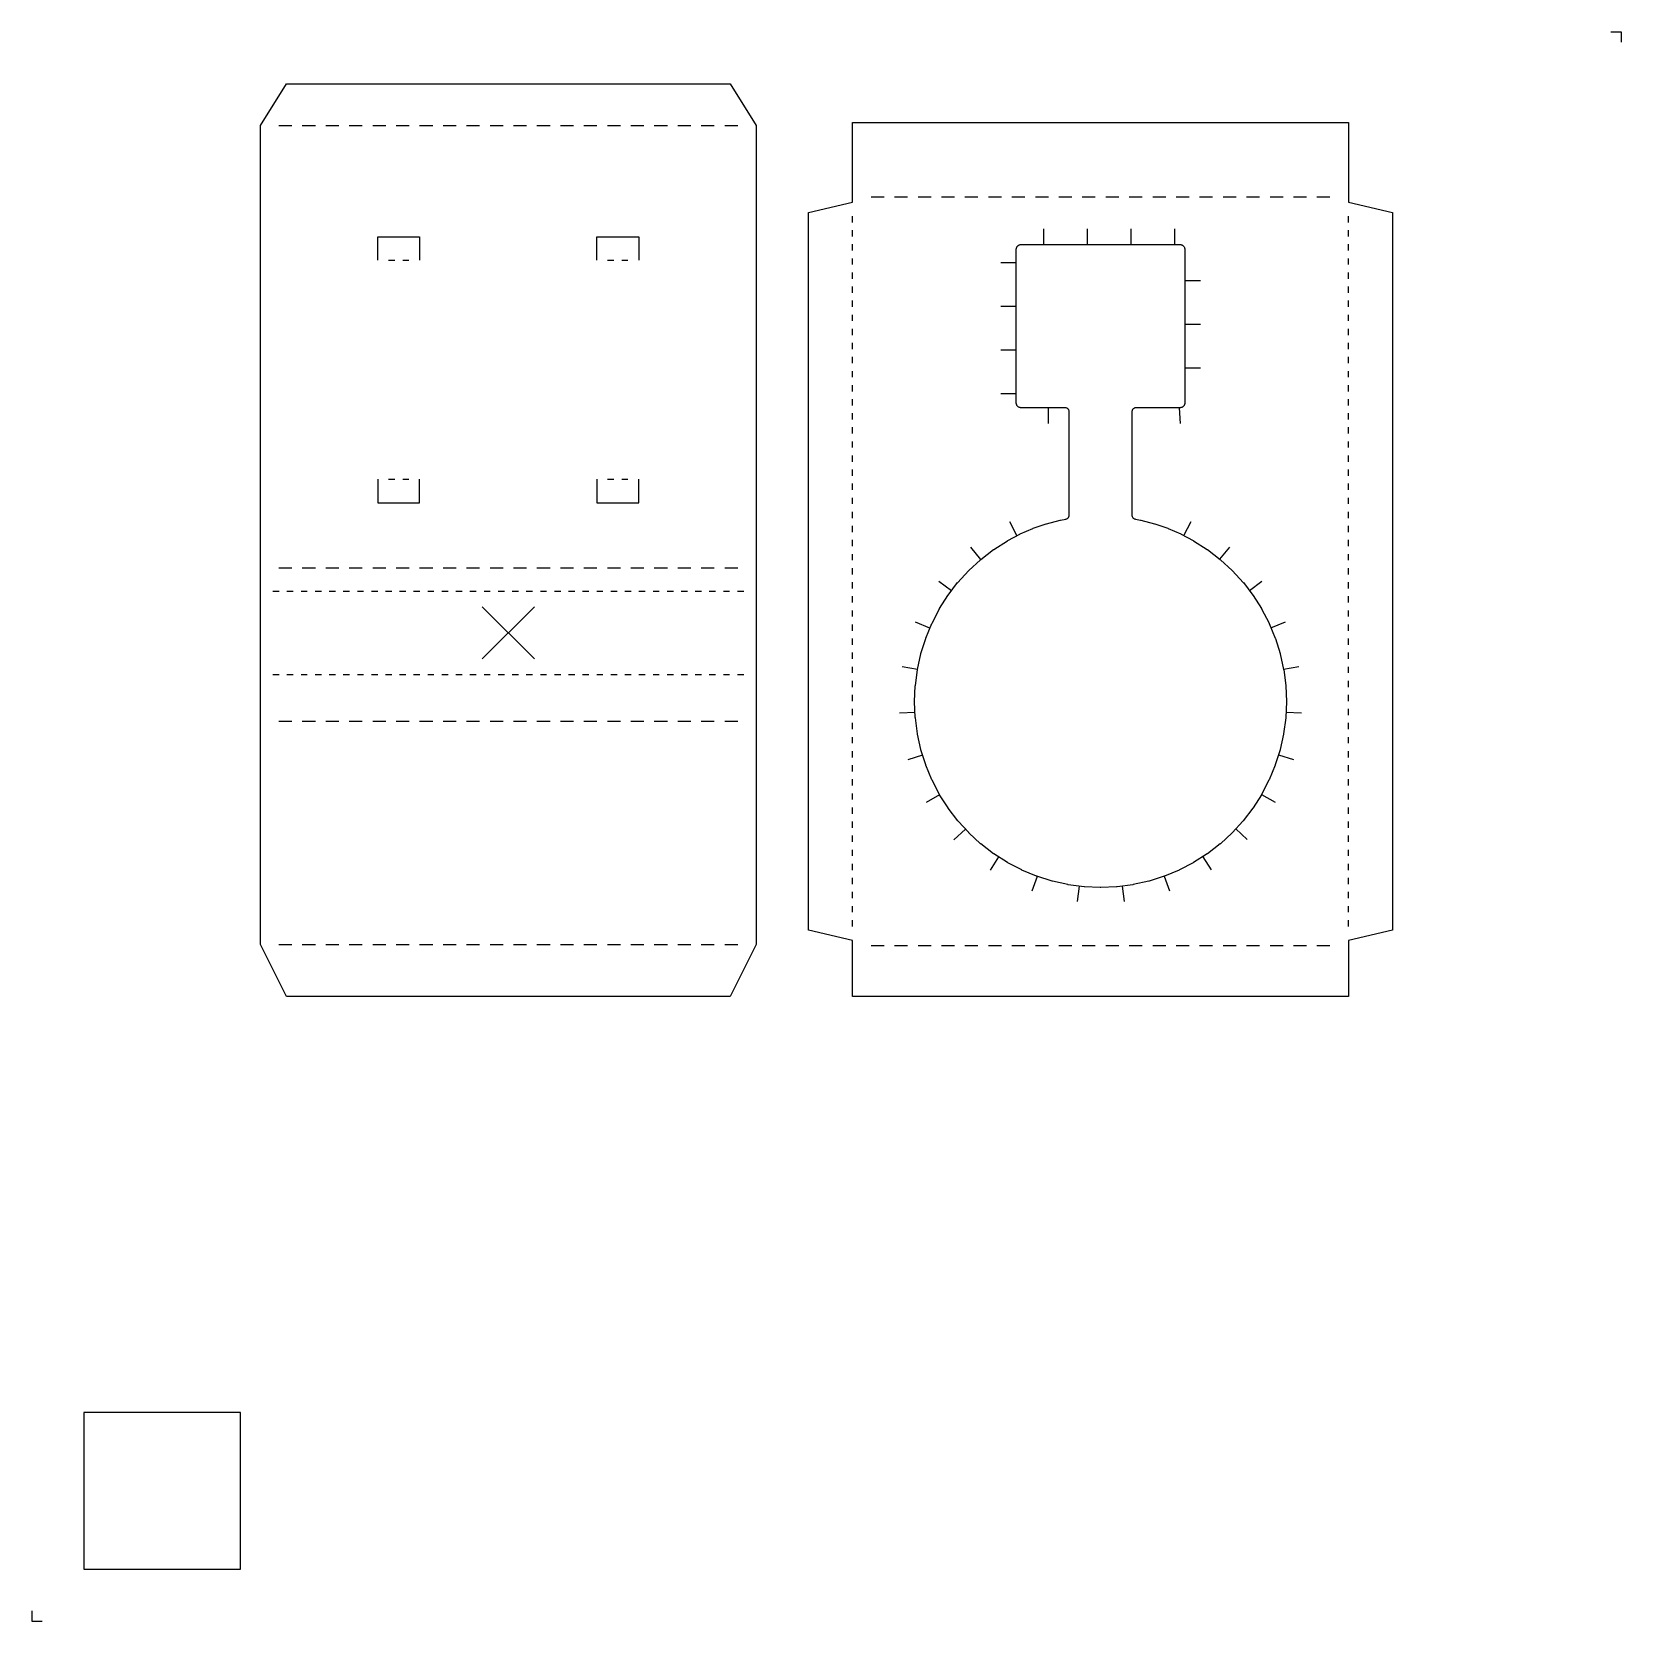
# Model space of a CAD drawing. Extents: x 0 to 305, y 0 to 305.
import ezdxf

# ---------------------------------------------------------------- set-up
doc = ezdxf.new("R2010")
doc.units = 0
for name, color, linetype in [('FALZ_BERG_PERFO', 1, 'Continuous'), ('FALZ_TAL_PERFO', 1, 'Continuous'), ('KONTROLLE_30MM', 7, 'Continuous'), ('SCHNEIDEN', 1, 'Continuous'), ('SEITENECKEN', 7, 'Continuous')]:
    doc.layers.add(name, color=color, linetype=linetype)

msp = doc.modelspace()

# ---------------------------------------------------------------- linework, layer by layer
at = {"layer": 'FALZ_BERG_PERFO', "color": 1}
for points in [[(47.38, 286.8), (49.88, 286.8)], [(51.88, 286.8), (54.38, 286.8)], [(56.38, 286.8), (58.88, 286.8)], [(60.88, 286.8), (63.38, 286.8)], [(65.38, 286.8), (67.88, 286.8)], [(69.88, 286.8), (72.38, 286.8)], [(74.38, 286.8), (76.88, 286.8)], [(78.88, 286.8), (81.38, 286.8)], [(83.38, 286.8), (85.88, 286.8)], [(87.88, 286.8), (90.38, 286.8)], [(92.38, 286.8), (94.88, 286.8)], [(96.88, 286.8), (99.38, 286.8)], [(101.38, 286.8), (103.88, 286.8)], [(105.88, 286.8), (108.38, 286.8)], [(110.38, 286.8), (112.88, 286.8)], [(114.88, 286.8), (117.38, 286.8)], [(119.38, 286.8), (121.88, 286.8)], [(123.88, 286.8), (126.38, 286.8)], [(128.38, 286.8), (130.88, 286.8)], [(132.88, 286.8), (135.38, 286.8)], [(160.95, 273.15), (163.45, 273.15)], [(165.45, 273.15), (167.95, 273.15)], [(169.95, 273.15), (172.45, 273.15)], [(174.45, 273.15), (176.95, 273.15)], [(178.95, 273.15), (181.45, 273.15)], [(183.45, 273.15), (185.95, 273.15)], [(187.95, 273.15), (190.45, 273.15)], [(192.45, 273.15), (194.95, 273.15)], [(196.95, 273.15), (199.45, 273.15)], [(201.45, 273.15), (203.95, 273.15)], [(205.95, 273.15), (208.45, 273.15)], [(210.45, 273.15), (212.95, 273.15)], [(214.95, 273.15), (217.45, 273.15)], [(219.45, 273.15), (221.95, 273.15)], [(223.95, 273.15), (226.45, 273.15)], [(228.45, 273.15), (230.95, 273.15)], [(232.95, 273.15), (235.45, 273.15)], [(237.45, 273.15), (239.95, 273.15)], [(241.95, 273.15), (244.45, 273.15)], [(246.45, 273.15), (248.95, 273.15)], [(47.38, 202), (49.88, 202)], [(51.88, 202), (54.38, 202)], [(56.38, 202), (58.88, 202)], [(60.88, 202), (63.38, 202)], [(65.38, 202), (67.88, 202)], [(69.88, 202), (72.38, 202)], [(74.38, 202), (76.88, 202)], [(78.88, 202), (81.38, 202)], [(83.38, 202), (85.88, 202)], [(87.88, 202), (90.38, 202)], [(92.38, 202), (94.88, 202)], [(96.88, 202), (99.38, 202)], [(101.38, 202), (103.88, 202)], [(105.88, 202), (108.38, 202)], [(110.38, 202), (112.88, 202)], [(114.88, 202), (117.38, 202)], [(119.38, 202), (121.88, 202)], [(123.88, 202), (126.38, 202)], [(128.38, 202), (130.88, 202)], [(132.88, 202), (135.38, 202)], [(47.38, 172.6), (49.88, 172.6)], [(51.88, 172.6), (54.38, 172.6)], [(56.38, 172.6), (58.88, 172.6)], [(60.88, 172.6), (63.38, 172.6)], [(65.38, 172.6), (67.88, 172.6)], [(69.88, 172.6), (72.38, 172.6)], [(74.38, 172.6), (76.88, 172.6)], [(78.88, 172.6), (81.38, 172.6)], [(83.38, 172.6), (85.88, 172.6)], [(87.88, 172.6), (90.38, 172.6)], [(92.38, 172.6), (94.88, 172.6)], [(96.88, 172.6), (99.38, 172.6)], [(101.38, 172.6), (103.88, 172.6)], [(105.88, 172.6), (108.38, 172.6)], [(110.38, 172.6), (112.88, 172.6)], [(114.88, 172.6), (117.38, 172.6)], [(119.38, 172.6), (121.88, 172.6)], [(123.88, 172.6), (126.38, 172.6)], [(128.38, 172.6), (130.88, 172.6)], [(132.88, 172.6), (135.38, 172.6)], [(47.38, 129.8), (49.88, 129.8)], [(51.88, 129.8), (54.38, 129.8)], [(56.38, 129.8), (58.88, 129.8)], [(60.88, 129.8), (63.38, 129.8)], [(65.38, 129.8), (67.88, 129.8)], [(69.88, 129.8), (72.38, 129.8)], [(74.38, 129.8), (76.88, 129.8)], [(78.88, 129.8), (81.38, 129.8)], [(83.38, 129.8), (85.88, 129.8)], [(87.88, 129.8), (90.38, 129.8)], [(92.38, 129.8), (94.88, 129.8)], [(96.88, 129.8), (99.38, 129.8)], [(101.38, 129.8), (103.88, 129.8)], [(105.88, 129.8), (108.38, 129.8)], [(110.38, 129.8), (112.88, 129.8)], [(114.88, 129.8), (117.38, 129.8)], [(119.38, 129.8), (121.88, 129.8)], [(123.88, 129.8), (126.38, 129.8)], [(128.38, 129.8), (130.88, 129.8)], [(132.88, 129.8), (135.38, 129.8)], [(160.95, 129.55), (163.45, 129.55)], [(165.45, 129.55), (167.95, 129.55)], [(169.95, 129.55), (172.45, 129.55)], [(174.45, 129.55), (176.95, 129.55)], [(178.95, 129.55), (181.45, 129.55)], [(183.45, 129.55), (185.95, 129.55)], [(187.95, 129.55), (190.45, 129.55)], [(192.45, 129.55), (194.95, 129.55)], [(196.95, 129.55), (199.45, 129.55)], [(201.45, 129.55), (203.95, 129.55)], [(205.95, 129.55), (208.45, 129.55)], [(210.45, 129.55), (212.95, 129.55)], [(214.95, 129.55), (217.45, 129.55)], [(219.45, 129.55), (221.95, 129.55)], [(223.95, 129.55), (226.45, 129.55)], [(228.45, 129.55), (230.95, 129.55)], [(232.95, 129.55), (235.45, 129.55)], [(237.45, 129.55), (239.95, 129.55)], [(241.95, 129.55), (244.45, 129.55)], [(246.45, 129.55), (248.95, 129.55)]]:
    msp.add_lwpolyline(points, dxfattribs=at)
at = {"layer": 'FALZ_TAL_PERFO', "color": 1}
for points in [[(157.4, 268.25), (157.4, 269.45)], [(252.5, 268.25), (252.5, 269.45)], [(157.4, 265.55), (157.4, 266.75)], [(252.5, 265.55), (252.5, 266.75)], [(157.4, 262.85), (157.4, 264.05)], [(252.5, 262.85), (252.5, 264.05)], [(68.43, 261), (69.63, 261)], [(71.13, 261), (72.33, 261)], [(110.43, 261), (111.63, 261)], [(113.13, 261), (114.33, 261)], [(157.4, 260.15), (157.4, 261.35)], [(252.5, 260.15), (252.5, 261.35)], [(157.4, 257.45), (157.4, 258.65)], [(252.5, 257.45), (252.5, 258.65)], [(157.4, 254.75), (157.4, 255.95)], [(157.4, 252.05), (157.4, 253.25)], [(252.5, 254.75), (252.5, 255.95)], [(252.5, 252.05), (252.5, 253.25)], [(157.4, 249.35), (157.4, 250.55)], [(252.5, 249.35), (252.5, 250.55)], [(157.4, 246.65), (157.4, 247.85)], [(252.5, 246.65), (252.5, 247.85)], [(157.4, 243.95), (157.4, 245.15)], [(252.5, 243.95), (252.5, 245.15)], [(157.4, 241.25), (157.4, 242.45)], [(252.5, 241.25), (252.5, 242.45)], [(157.4, 238.55), (157.4, 239.75)], [(252.5, 238.55), (252.5, 239.75)], [(157.4, 235.85), (157.4, 237.05)], [(252.5, 235.85), (252.5, 237.05)], [(157.4, 233.15), (157.4, 234.35)], [(157.4, 230.45), (157.4, 231.65)], [(252.5, 233.15), (252.5, 234.35)], [(252.5, 230.45), (252.5, 231.65)], [(157.4, 227.75), (157.4, 228.95)], [(252.5, 227.75), (252.5, 228.95)], [(157.4, 225.05), (157.4, 226.25)], [(252.5, 225.05), (252.5, 226.25)], [(157.4, 222.35), (157.4, 223.55)], [(252.5, 222.35), (252.5, 223.55)], [(157.4, 219.65), (157.4, 220.85)], [(252.5, 219.65), (252.5, 220.85)], [(68.43, 219), (69.63, 219)], [(71.13, 219), (72.33, 219)], [(110.43, 219), (111.63, 219)], [(113.13, 219), (114.33, 219)], [(157.4, 216.95), (157.4, 218.15)], [(252.5, 216.95), (252.5, 218.15)], [(157.4, 214.25), (157.4, 215.45)], [(252.5, 214.25), (252.5, 215.45)], [(157.4, 211.55), (157.4, 212.75)], [(252.5, 211.55), (252.5, 212.75)], [(157.4, 208.85), (157.4, 210.05)], [(157.4, 206.15), (157.4, 207.35)], [(252.5, 208.85), (252.5, 210.05)], [(252.5, 206.15), (252.5, 207.35)], [(157.4, 203.45), (157.4, 204.65)], [(252.5, 203.45), (252.5, 204.65)], [(157.4, 200.75), (157.4, 201.95)], [(252.5, 200.75), (252.5, 201.95)], [(157.4, 198.05), (157.4, 199.25)], [(252.5, 198.05), (252.5, 199.25)], [(46.23, 197.55), (47.43, 197.55)], [(48.93, 197.55), (50.13, 197.55)], [(51.63, 197.55), (52.83, 197.55)], [(54.33, 197.55), (55.53, 197.55)], [(57.03, 197.55), (58.23, 197.55)], [(59.73, 197.55), (60.93, 197.55)], [(62.43, 197.55), (63.63, 197.55)], [(65.13, 197.55), (66.33, 197.55)], [(67.83, 197.55), (69.03, 197.55)], [(70.53, 197.55), (71.73, 197.55)], [(73.23, 197.55), (74.43, 197.55)], [(75.93, 197.55), (77.13, 197.55)], [(78.63, 197.55), (79.83, 197.55)], [(81.33, 197.55), (82.53, 197.55)], [(84.03, 197.55), (85.23, 197.55)], [(86.73, 197.55), (87.93, 197.55)], [(89.43, 197.55), (90.63, 197.55)], [(92.13, 197.55), (93.33, 197.55)], [(94.83, 197.55), (96.03, 197.55)], [(97.53, 197.55), (98.73, 197.55)], [(100.23, 197.55), (101.43, 197.55)], [(102.93, 197.55), (104.13, 197.55)], [(105.63, 197.55), (106.83, 197.55)], [(108.33, 197.55), (109.53, 197.55)], [(111.03, 197.55), (112.23, 197.55)], [(113.73, 197.55), (114.93, 197.55)], [(116.43, 197.55), (117.63, 197.55)], [(119.13, 197.55), (120.33, 197.55)], [(121.83, 197.55), (123.03, 197.55)], [(124.53, 197.55), (125.73, 197.55)], [(127.23, 197.55), (128.43, 197.55)], [(129.93, 197.55), (131.13, 197.55)], [(132.63, 197.55), (133.83, 197.55)], [(135.33, 197.55), (136.53, 197.55)], [(157.4, 195.35), (157.4, 196.55)], [(252.5, 195.35), (252.5, 196.55)], [(157.4, 192.65), (157.4, 193.85)], [(252.5, 192.65), (252.5, 193.85)], [(157.4, 189.95), (157.4, 191.15)], [(252.5, 189.95), (252.5, 191.15)], [(157.4, 187.25), (157.4, 188.45)], [(252.5, 187.25), (252.5, 188.45)], [(157.4, 184.55), (157.4, 185.75)], [(157.4, 181.85), (157.4, 183.05)], [(252.5, 184.55), (252.5, 185.75)], [(252.5, 181.85), (252.5, 183.05)], [(46.23, 181.55), (47.43, 181.55)], [(48.93, 181.55), (50.13, 181.55)], [(51.63, 181.55), (52.83, 181.55)], [(54.33, 181.55), (55.53, 181.55)], [(57.03, 181.55), (58.23, 181.55)], [(59.73, 181.55), (60.93, 181.55)], [(62.43, 181.55), (63.63, 181.55)], [(65.13, 181.55), (66.33, 181.55)], [(67.83, 181.55), (69.03, 181.55)], [(70.53, 181.55), (71.73, 181.55)], [(73.23, 181.55), (74.43, 181.55)], [(75.93, 181.55), (77.13, 181.55)], [(78.63, 181.55), (79.83, 181.55)], [(81.33, 181.55), (82.53, 181.55)], [(84.03, 181.55), (85.23, 181.55)], [(86.73, 181.55), (87.93, 181.55)], [(89.43, 181.55), (90.63, 181.55)], [(92.13, 181.55), (93.33, 181.55)], [(94.83, 181.55), (96.03, 181.55)], [(97.53, 181.55), (98.73, 181.55)], [(100.23, 181.55), (101.43, 181.55)], [(102.93, 181.55), (104.13, 181.55)], [(105.63, 181.55), (106.83, 181.55)], [(108.33, 181.55), (109.53, 181.55)], [(111.03, 181.55), (112.23, 181.55)], [(113.73, 181.55), (114.93, 181.55)], [(116.43, 181.55), (117.63, 181.55)], [(119.13, 181.55), (120.33, 181.55)], [(121.83, 181.55), (123.03, 181.55)], [(124.53, 181.55), (125.73, 181.55)], [(127.23, 181.55), (128.43, 181.55)], [(129.93, 181.55), (131.13, 181.55)], [(132.63, 181.55), (133.83, 181.55)], [(135.33, 181.55), (136.53, 181.55)], [(157.4, 179.15), (157.4, 180.35)], [(252.5, 179.15), (252.5, 180.35)], [(157.4, 176.45), (157.4, 177.65)], [(252.5, 176.45), (252.5, 177.65)], [(157.4, 173.75), (157.4, 174.95)], [(252.5, 173.75), (252.5, 174.95)], [(157.4, 171.05), (157.4, 172.25)], [(252.5, 171.05), (252.5, 172.25)], [(157.4, 168.35), (157.4, 169.55)], [(252.5, 168.35), (252.5, 169.55)], [(157.4, 165.65), (157.4, 166.85)], [(252.5, 165.65), (252.5, 166.85)], [(157.4, 162.95), (157.4, 164.15)], [(252.5, 162.95), (252.5, 164.15)], [(157.4, 160.25), (157.4, 161.45)], [(157.4, 157.55), (157.4, 158.75)], [(252.5, 160.25), (252.5, 161.45)], [(252.5, 157.55), (252.5, 158.75)], [(157.4, 154.85), (157.4, 156.05)], [(252.5, 154.85), (252.5, 156.05)], [(157.4, 152.15), (157.4, 153.35)], [(252.5, 152.15), (252.5, 153.35)], [(157.4, 149.45), (157.4, 150.65)], [(252.5, 149.45), (252.5, 150.65)], [(157.4, 146.75), (157.4, 147.95)], [(252.5, 146.75), (252.5, 147.95)], [(157.4, 144.05), (157.4, 145.25)], [(252.5, 144.05), (252.5, 145.25)], [(157.4, 141.35), (157.4, 142.55)], [(252.5, 141.35), (252.5, 142.55)], [(157.4, 138.65), (157.4, 139.85)], [(252.5, 138.65), (252.5, 139.85)], [(157.4, 135.95), (157.4, 137.15)], [(157.4, 133.25), (157.4, 134.45)], [(252.5, 135.95), (252.5, 137.15)], [(252.5, 133.25), (252.5, 134.45)]]:
    msp.add_lwpolyline(points, dxfattribs=at)
at = {"layer": 'KONTROLLE_30MM', "color": 7}
msp.add_lwpolyline([(40, 10), (40, 40), (10, 40), (10, 10)], close=True, dxfattribs=at)
at = {"layer": 'SCHNEIDEN', "color": 1}
for points in [[(138.92, 129.8), (138.92, 129.8), (138.92, 129.8), (133.92, 119.8), (133.92, 119.8), (133.92, 119.8), (48.82, 119.8), (48.82, 119.8), (48.82, 119.8), (43.83, 129.8), (43.83, 129.8), (43.83, 129.8), (43.83, 129.8), (43.83, 129.8), (43.83, 286.8), (48.82, 294.8), (133.92, 294.8), (138.92, 286.8), (138.92, 129.8), (138.92, 129.8)], [(157.4, 272.15), (157.4, 272.15), (157.4, 272.15), (157.4, 272.15), (157.4, 272.15), (157.4, 272.15), (157.4, 272.15), (157.4, 272.15), (157.4, 272.15), (157.4, 272.15), (157.4, 272.15), (157.4, 272.15), (157.4, 272.15), (157.4, 272.15), (157.4, 272.15), (157.4, 287.4), (157.4, 287.4), (157.4, 287.4), (252.5, 287.4), (252.5, 287.4), (252.5, 287.4), (252.5, 272.15), (252.5, 272.15), (252.5, 272.15), (252.5, 272.15), (252.5, 272.15), (252.5, 272.15), (252.5, 272.15), (252.5, 272.15), (252.5, 272.15), (252.5, 272.15), (252.5, 272.15), (252.5, 272.15), (252.5, 272.15), (252.5, 272.15), (252.5, 272.15), (260.97, 270.15), (260.97, 270.15), (260.97, 270.15), (260.97, 132.55), (260.97, 132.55), (260.97, 132.55), (252.5, 130.55), (252.5, 130.55), (252.5, 130.55), (252.5, 130.55), (252.5, 130.55), (252.5, 130.55), (252.5, 130.55), (252.5, 130.55), (252.5, 130.55), (252.5, 130.55), (252.5, 130.55), (252.5, 130.55), (252.5, 130.55), (252.5, 130.55), (252.5, 130.55), (252.5, 119.8), (157.4, 119.8), (157.4, 130.55), (157.4, 130.55), (157.4, 130.55), (157.4, 130.55), (157.4, 130.55), (157.4, 130.55), (157.4, 130.55), (157.4, 130.55), (157.4, 130.55), (157.4, 130.55), (157.4, 130.55), (157.4, 130.55), (157.4, 130.55), (157.4, 130.55), (157.4, 130.55), (148.93, 132.55), (148.93, 132.55), (148.93, 132.55), (148.93, 270.15), (148.93, 270.15), (148.93, 270.15)], [(201.86, 140.84), (201.79, 140.84), (198.76, 141.24), (198.69, 141.26), (195.71, 141.92), (195.65, 141.94), (192.75, 142.85), (192.68, 142.88), (189.89, 144.04), (189.83, 144.07), (187.16, 145.46), (187.1, 145.5), (184.5, 147.15), (184.44, 147.19), (182.02, 149.06), (181.96, 149.1), (179.72, 151.17), (179.67, 151.22), (177.63, 153.45), (177.58, 153.51), (175.75, 155.9), (175.71, 155.96), (174.1, 158.5), (174.06, 158.56), (172.65, 161.26), (172.62, 161.33), (171.46, 164.14), (171.44, 164.2), (170.52, 167.1), (170.5, 167.17), (169.85, 170.13), (169.84, 170.2), (169.44, 173.21), (169.43, 173.28), (169.3, 176.32), (169.3, 176.38), (169.43, 179.39), (169.44, 179.46), (169.83, 182.46), (169.84, 182.52), (170.49, 185.48), (170.51, 185.55), (171.42, 188.45), (171.44, 188.52), (172.61, 191.35), (172.64, 191.41), (174.06, 194.14), (174.1, 194.2), (175.69, 196.72), (175.73, 196.77), (177.55, 199.16), (177.6, 199.21), (179.63, 201.45), (179.68, 201.5), (181.93, 203.57), (181.98, 203.61), (184.42, 205.49), (184.48, 205.53), (187.1, 207.21), (187.16, 207.24), (189.48, 208.47), (189.54, 208.5), (191.97, 209.55), (192.03, 209.58), (194.55, 210.45), (194.61, 210.47), (197.21, 211.15), (197.27, 211.16), (198.27, 211.34), (198.37, 211.37), (198.44, 211.39), (198.52, 211.42), (198.59, 211.46), (198.65, 211.51), (198.71, 211.56), (198.76, 211.62), (198.81, 211.69), (198.85, 211.75), (198.89, 211.82), (198.91, 211.9), (198.93, 211.98), (198.95, 212.05), (198.95, 212.15), (198.95, 231.88), (198.95, 231.98), (198.93, 232.06), (198.91, 232.13), (198.89, 232.21), (198.85, 232.28), (198.81, 232.34), (198.77, 232.41), (198.72, 232.47), (198.66, 232.52), (198.59, 232.56), (198.53, 232.61), (198.46, 232.64), (198.38, 232.66), (198.31, 232.68), (198.23, 232.7), (198.13, 232.7), (189.73, 232.7), (189.69, 232.7), (189.64, 232.7), (189.55, 232.71), (189.54, 232.72), (189.46, 232.74), (189.45, 232.74), (189.36, 232.77), (189.35, 232.77), (189.27, 232.81), (189.26, 232.82), (189.18, 232.87), (189.18, 232.87), (189.11, 232.93), (189.1, 232.93), (189.03, 233), (189.03, 233.01), (188.97, 233.08), (188.96, 233.09), (188.92, 233.16), (188.91, 233.17), (188.87, 233.25), (188.87, 233.26), (188.84, 233.35), (188.84, 233.36), (188.82, 233.44), (188.81, 233.46), (188.8, 233.54), (188.8, 233.59), (188.8, 233.63), (188.8, 263.07), (188.8, 263.11), (188.8, 263.16), (188.81, 263.25), (188.82, 263.26), (188.84, 263.34), (188.84, 263.35), (188.87, 263.44), (188.87, 263.45), (188.91, 263.53), (188.92, 263.54), (188.96, 263.62), (188.97, 263.62), (189.03, 263.69), (189.03, 263.7), (189.1, 263.77), (189.11, 263.77), (189.18, 263.83), (189.19, 263.84), (189.26, 263.88), (189.27, 263.89), (189.35, 263.93), (189.36, 263.93), (189.45, 263.96), (189.46, 263.96), (189.54, 263.98), (189.56, 263.99), (189.64, 264), (189.69, 264), (189.73, 264), (220.17, 264), (220.21, 264), (220.26, 264), (220.35, 263.99), (220.36, 263.98), (220.44, 263.96), (220.45, 263.96), (220.54, 263.93), (220.55, 263.93), (220.63, 263.89), (220.64, 263.88), (220.72, 263.84), (220.72, 263.83), (220.79, 263.77), (220.8, 263.77), (220.87, 263.7), (220.87, 263.69), (220.93, 263.62), (220.94, 263.61), (220.98, 263.54), (220.99, 263.53), (221.03, 263.45), (221.03, 263.44), (221.06, 263.35), (221.06, 263.34), (221.08, 263.26), (221.09, 263.24), (221.1, 263.16), (221.1, 263.11), (221.1, 263.07), (221.1, 233.63), (221.1, 233.59), (221.1, 233.54), (221.09, 233.46), (221.08, 233.44), (221.06, 233.36), (221.06, 233.35), (221.03, 233.26), (221.03, 233.25), (220.99, 233.17), (220.98, 233.16), (220.94, 233.09), (220.93, 233.08), (220.87, 233.01), (220.87, 233), (220.8, 232.93), (220.79, 232.93), (220.72, 232.87), (220.72, 232.86), (220.64, 232.82), (220.63, 232.81), (220.55, 232.77), (220.54, 232.77), (220.45, 232.74), (220.44, 232.74), (220.36, 232.72), (220.34, 232.71), (220.26, 232.7), (220.21, 232.7), (220.17, 232.7), (211.77, 232.7), (211.67, 232.7), (211.59, 232.68), (211.52, 232.66), (211.44, 232.64), (211.37, 232.61), (211.31, 232.56), (211.24, 232.52), (211.18, 232.47), (211.13, 232.41), (211.09, 232.34), (211.05, 232.28), (211.01, 232.21), (210.99, 232.13), (210.97, 232.06), (210.95, 231.98), (210.95, 231.88), (210.95, 212.15), (210.95, 212.05), (210.97, 211.98), (210.99, 211.9), (211.01, 211.82), (211.05, 211.75), (211.09, 211.69), (211.14, 211.62), (211.19, 211.56), (211.25, 211.51), (211.31, 211.46), (211.38, 211.42), (211.46, 211.39), (211.53, 211.37), (211.63, 211.34), (212.63, 211.16), (212.69, 211.15), (215.29, 210.47), (215.35, 210.45), (217.87, 209.58), (217.93, 209.55), (220.36, 208.5), (220.42, 208.47), (222.74, 207.24), (222.8, 207.21), (225.42, 205.53), (225.48, 205.49), (227.92, 203.61), (227.97, 203.57), (230.22, 201.5), (230.27, 201.45), (232.3, 199.21), (232.35, 199.16), (234.17, 196.77), (234.21, 196.72), (235.8, 194.2), (235.84, 194.14), (237.26, 191.41), (237.29, 191.35), (238.46, 188.52), (238.48, 188.45), (239.39, 185.55), (239.41, 185.48), (240.06, 182.52), (240.07, 182.46), (240.46, 179.46), (240.47, 179.39), (240.6, 176.38), (240.6, 176.32), (240.47, 173.28), (240.46, 173.21), (240.06, 170.2), (240.05, 170.13), (239.4, 167.17), (239.38, 167.1), (238.46, 164.2), (238.44, 164.14), (237.28, 161.33), (237.25, 161.26), (235.84, 158.56), (235.8, 158.5), (234.19, 155.96), (234.15, 155.9), (232.32, 153.51), (232.27, 153.45), (230.23, 151.22), (230.18, 151.17), (227.94, 149.1), (227.88, 149.06), (225.46, 147.19), (225.4, 147.15), (222.8, 145.5), (222.74, 145.46), (220.07, 144.07), (220.01, 144.04), (217.22, 142.88), (217.15, 142.85), (214.25, 141.94), (214.19, 141.92), (211.21, 141.26), (211.14, 141.24), (208.11, 140.84), (208.04, 140.84), (204.99, 140.7), (204.91, 140.7)]]:
    msp.add_lwpolyline(points, close=True, dxfattribs=at)
for points in [[(66.38, 261), (66.38, 265.5), (74.38, 265.5), (74.38, 261)], [(108.38, 261), (108.38, 265.5), (116.38, 265.5), (116.38, 261)], [(194.07, 264), (194.07, 267)], [(202.45, 264), (202.45, 267)], [(210.83, 264), (210.83, 267)], [(219.2, 264), (219.2, 267)], [(188.8, 260.51), (185.8, 260.51)], [(221.1, 257.13), (224.1, 257.13)], [(188.8, 252.13), (185.8, 252.13)], [(221.1, 248.76), (224.1, 248.76)], [(188.8, 243.76), (185.8, 243.76)], [(221.1, 240.38), (224.1, 240.38)], [(188.8, 235.38), (185.8, 235.38)], [(194.89, 232.7), (194.89, 229.7)], [(220.01, 232.7), (220.19, 229.71)], [(66.38, 219), (66.38, 214.5), (74.38, 214.5), (74.38, 219)], [(108.38, 219), (108.38, 214.5), (116.38, 214.5), (116.38, 219)], [(188.93, 208.18), (187.53, 210.83)], [(220.91, 208.21), (222.31, 210.86)], [(182.01, 203.63), (180.09, 205.94)], [(227.83, 203.68), (229.74, 205.99)], [(176.36, 197.59), (173.97, 199.41)], [(233.5, 197.65), (235.88, 199.47)], [(86.38, 184.55), (96.38, 194.55)], [(86.38, 194.55), (96.38, 184.55)], [(172.23, 190.43), (169.46, 191.57)], [(237.64, 190.49), (240.42, 191.64)], [(169.84, 182.51), (166.88, 183.03)], [(240.05, 182.57), (243, 183.11)], [(169.39, 174.24), (166.39, 174.11)], [(240.51, 174.31), (243.51, 174.18)], [(170.84, 166.1), (167.98, 165.2)], [(239.08, 166.17), (241.95, 165.27)], [(235.84, 158.56), (238.44, 157.07)], [(174.1, 158.5), (171.5, 156.99)], [(179.06, 151.88), (176.85, 149.86)], [(230.88, 151.93), (233.1, 149.91)], [(185.41, 146.57), (183.79, 144.04)], [(224.55, 146.61), (226.17, 144.08)], [(192.79, 142.84), (191.78, 140.02)], [(200.85, 140.97), (200.46, 137.99)], [(209.12, 140.98), (209.51, 138)], [(217.18, 142.86), (218.2, 140.05)]]:
    msp.add_lwpolyline(points, dxfattribs=at)
at = {"layer": 'SEITENECKEN', "color": 7}
for points in [[(302.8, 304.8), (304.8, 304.8), (304.8, 302.8)], [(0, 2), (0, 0), (2, 0)]]:
    msp.add_lwpolyline(points, dxfattribs=at)

doc.saveas('drawing.dxf')
